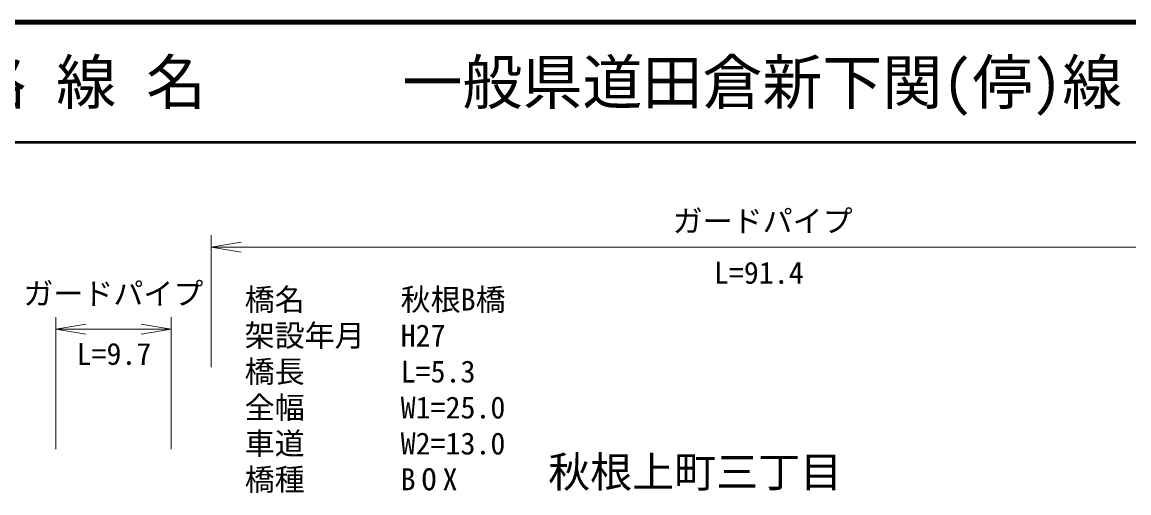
# Model space of a CAD drawing. Units: millimetres at full size, sheet at 1:1000; details may follow other scales. Extents: x 40000 to 680000, y 20000 to 380000.
# Drawn here: x 185034 to 277283, y 340759 to 380000 of the extents above; entities that cross this region are included whole.
import ezdxf
from ezdxf.enums import TextEntityAlignment as Align

# ---------------------------------------------------------------- set-up
doc = ezdxf.new("R2010")
doc.units = ezdxf.units.MM
doc.header["$LTSCALE"] = 1000
doc.layers.add('M-BMK-HTXT', color=7, linetype='Continuous')
doc.layers.add('M-TTL-TXT', color=7, linetype='Continuous')
for name, color, linetype, lineweight in [('M-STR-HTXT', 7, 'Continuous', 13), ('M-TTL', 2, 'Continuous', 140), ('M-TTL-LINE', 7, 'Continuous', 50)]:
    doc.layers.add(name, color=color, linetype=linetype, lineweight=lineweight)
doc.styles.add('ＭＳ ゴシック', font='')
doc.styles.get('ＭＳ ゴシック').set_extended_font_data('MS Gothic')

# ---------------------------------------------------------------- blocks, each defined once
blk = doc.blocks.new('open_arrow')
at = {"color": 0, "linetype": 'Continuous', "lineweight": -2}
blk.add_lwpolyline([(7.5, 1.25), (0, 0), (7.5, -1.25)], dxfattribs=at)

msp = doc.modelspace()

# ---------------------------------------------------------------- linework, layer by layer
at = {"layer": 'M-STR-HTXT'}
for p, q in [((200789, 351251), (200789, 362251)), ((200789, 361251), (291966, 361251)), ((187845, 344412), (187845, 355412)), ((197466, 344412), (197466, 355412)), ((187845, 354412), (197466, 354412))]:
    msp.add_line(p, q, dxfattribs=at)
at = {"layer": 'M-TTL'}
msp.add_line((680000, 380000), (40000, 380000), dxfattribs=at)
at = {"layer": 'M-TTL-LINE'}
msp.add_line((40000, 370000), (680000, 370000), dxfattribs=at)

# ---------------------------------------------------------------- block references
at = {"layer": 'M-STR-HTXT', "xscale": 333, "yscale": 333}
for p in [(200789, 361251), (187845, 354412)]:
    msp.add_blockref('open_arrow', p, dxfattribs=at)
at = {"layer": 'M-STR-HTXT', "xscale": 333, "yscale": 333, "rotation": 180}
msp.add_blockref('open_arrow', (197466, 354412), dxfattribs=at)

# ---------------------------------------------------------------- texts
at = {"layer": 'M-BMK-HTXT', "style": 'ＭＳ ゴシック'}
msp.add_text('秋根上町三丁目', height=2566, dxfattribs=at).set_placement((241129, 342504), align=Align.MIDDLE_CENTER)
at = {"layer": 'M-STR-HTXT', "style": 'ＭＳ ゴシック'}
for p in [(246755, 363418), (192637, 357371)]:
    msp.add_text('ガードパイプ', height=1833, dxfattribs=at).set_placement(p, align=Align.MIDDLE_CENTER)
for s, p in [('L=91.4', (246439, 357640)), ('L=9.7', (192690, 350880))]:
    msp.add_text(s, height=1833, dxfattribs=at).set_placement(p, align=Align.BOTTOM_CENTER)
for s, p in [('橋名', (203585, 356876)), ('秋根B橋', (216585, 356876)), ('架設年月', (203585, 353876)), ('H27', (216585, 353876)), ('橋長', (203585, 350876)), ('L=5.3', (216585, 350876)), ('全幅', (203585, 347876)), ('W1=25.0', (216585, 347876)), ('車道', (203585, 344876)), ('W2=13.0', (216585, 344876)), ('橋種', (203585, 341876))]:
    msp.add_text(s, height=1833, dxfattribs=at).set_placement(p, align=Align.MIDDLE_LEFT)
at = {"layer": 'M-STR-HTXT', "insert": (216585, 341876), "char_height": 1833, "attachment_point": 4, "style": 'ＭＳ ゴシック'}
msp.add_mtext('\\T1.4;BOX', dxfattribs=at)
at = {"layer": 'M-TTL-TXT', "style": 'ＭＳ ゴシック'}
for s, p in [('路 線 名', (180380, 375000)), ('一般県道田倉新下関(停)線', (216734, 375000))]:
    msp.add_text(s, height=3666, dxfattribs=at).set_placement(p, align=Align.MIDDLE_LEFT)

doc.saveas('drawing.dxf')
